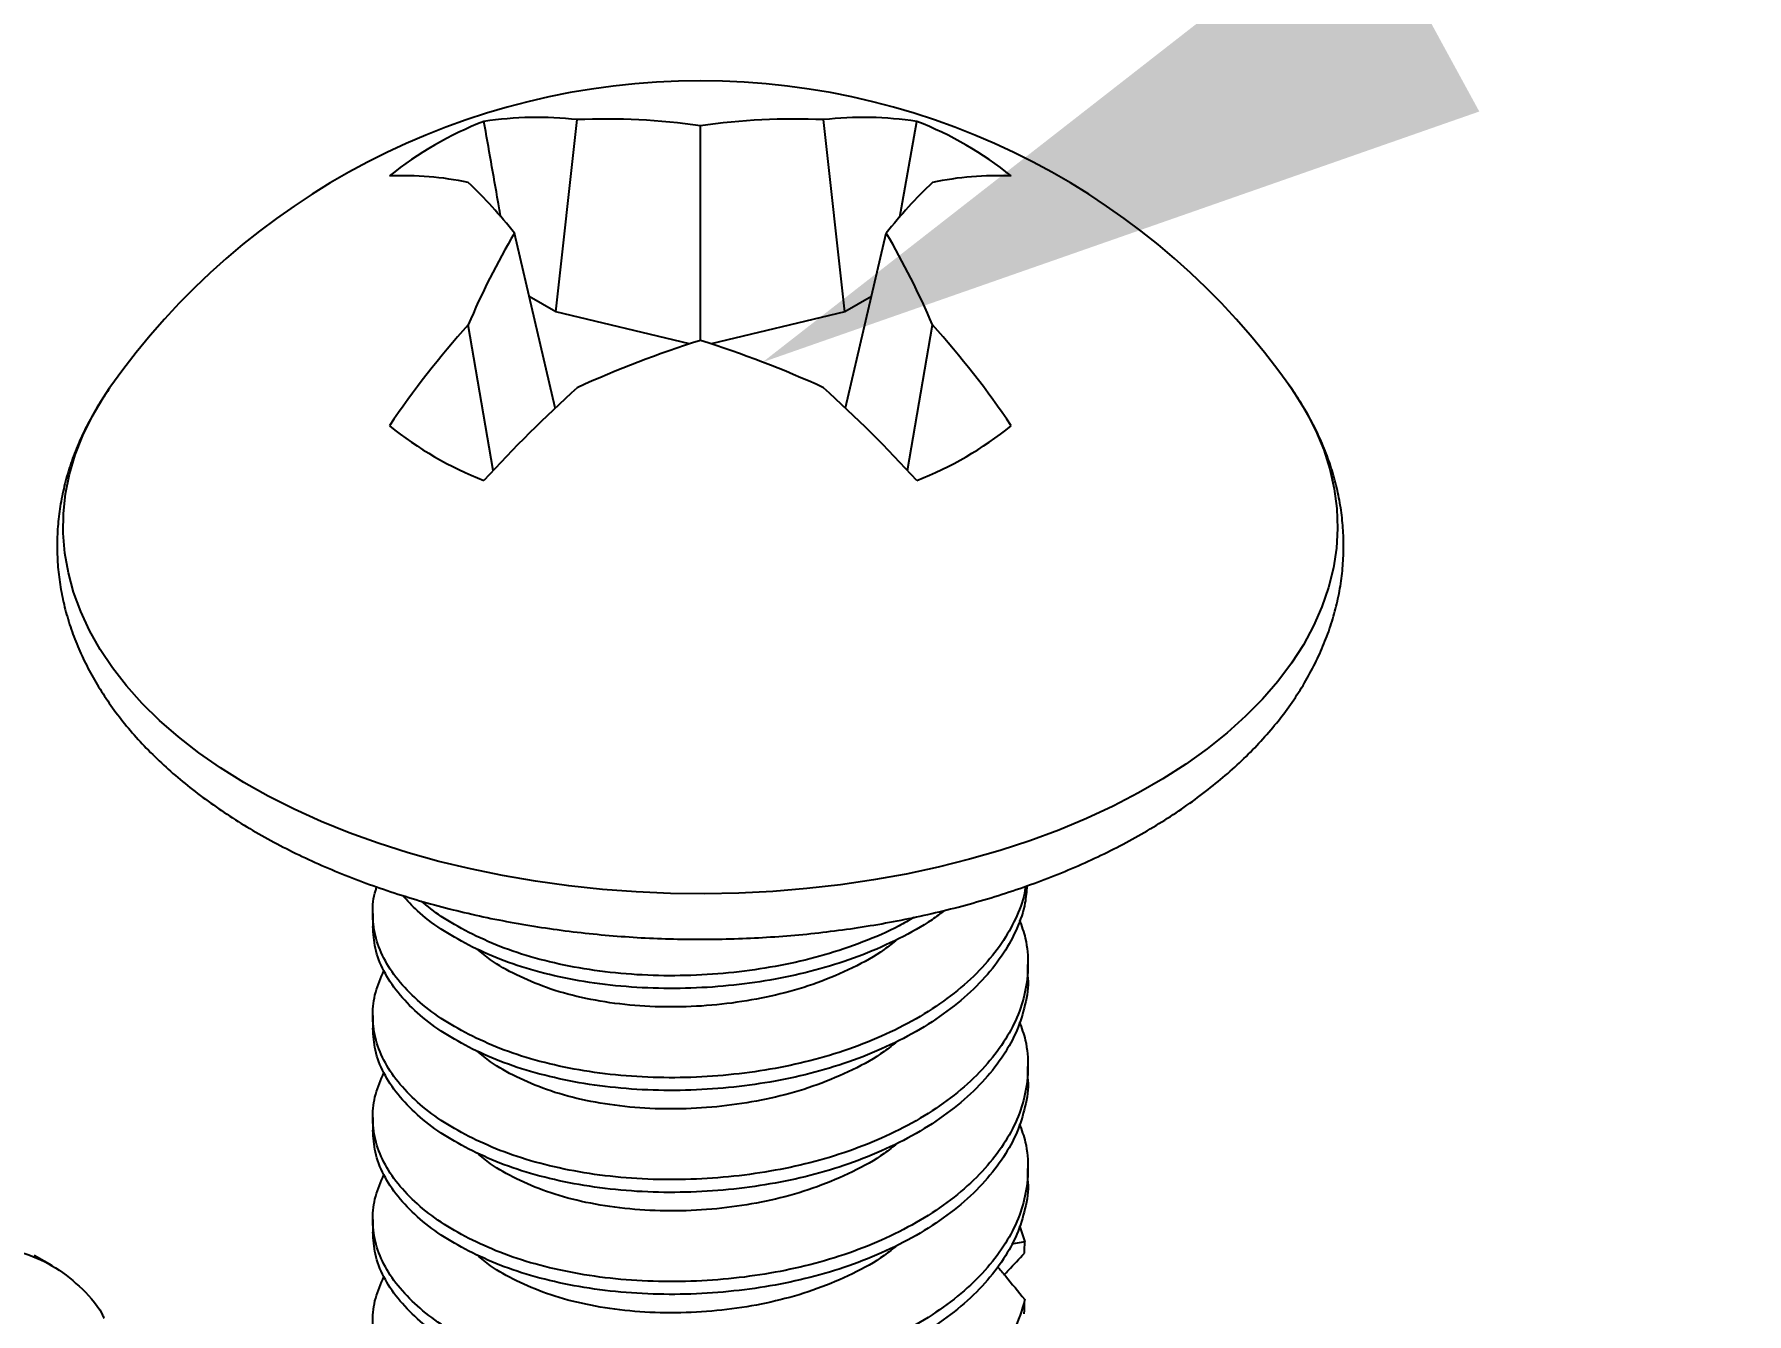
# Model space of a CAD drawing. Header units: inches. Extents: x -3.8 to 16.7, y -13 to 0.
# Drawn here: x 5.177 to 5.6056, y -2.6818 to -2.3616 of the extents above; entities that cross this region are included whole.
import ezdxf
from ezdxf import colors
from ezdxf.entities.mleader import LeaderData, LeaderLine
from ezdxf.math import Vec2, Vec3

# ---------------------------------------------------------------- set-up
doc = ezdxf.new("R2010")
doc.units = ezdxf.units.IN
doc.header["$LTSCALE"] = 0.5
doc.header["$MEASUREMENT"] = 0
doc.layers.add('FAB DWG', color=221, linetype='CONTINUOUS')
doc.layers.add('Hardware', color=242, linetype='CONTINUOUS')
doc.styles.get("Standard").update_dxf_attribs({"font": 'arial.ttf'})

msp = doc.modelspace()

# ---------------------------------------------------------------- linework, layer by layer
at = {"layer": 'Hardware', "linetype": 'Continuous', "lineweight": 25, "transparency": 16777216}
for p, q in [((5.307577704328992, -2.431126864007524), (5.312902661402177, -2.382994090538375)), ((5.379888438335215, -2.431126864007524), (5.37456348126203, -2.382994090538375)), ((5.34373307133211, -2.438245116119873), (5.34373307133211, -2.384523495632408)), ((5.393639173374879, -2.407405458249002), (5.397886532619722, -2.383436783752273)), ((5.30742958452565, -2.455133855244128), (5.297203741707719, -2.41138430587614)), ((5.380036558138556, -2.455133855244128), (5.390262400956487, -2.41138430587614)), ((5.307577704328992, -2.431126864007524), (5.30091993539412, -2.42728341581153)), ((5.386546207270086, -2.42728341581153), (5.379888438335215, -2.431126864007524)), ((5.291872209887487, -2.470796955668675), (5.285636669386079, -2.434330446309303)), ((5.340999130621242, -2.439118608822326), (5.307577704328992, -2.431126864007524)), ((5.379888438335215, -2.431126864007524), (5.346467012042979, -2.439118608822326)), ((5.39559393277672, -2.470796955668675), (5.401829473278127, -2.434330446309303)), ((5.261733071332102, -2.581680764668363), (5.261733071332102, -2.584870377214799)), ((5.425733071332104, -2.597628827400513), (5.425733071332104, -2.594439214854077)), ((5.261733071332102, -2.607197665039791), (5.261733071332102, -2.610387277586227)), ((5.425733071332104, -2.623145727771941), (5.425733071332104, -2.619956115225506)), ((5.261733071332102, -2.63271456541122), (5.261733071332102, -2.635904177957656)), ((5.425733071332104, -2.64866262814337), (5.425733071332104, -2.645473015596934)), ((5.261733071332102, -2.658231465782649), (5.261733071332102, -2.661421078329084)), ((5.423617171076245, -2.659832326835783), (5.424938545097319, -2.663835274525724)), ((5.424938545097362, -2.663835274525951), (5.421616736771028, -2.664396027907088)), ((5.181434531642218, -2.669787147206279), (5.177015114259802, -2.667236501721248))]:
    msp.add_line(p, q, dxfattribs=at)
at = {"layer": 'Hardware', "linetype": 'Continuous', "lineweight": 25, "transparency": 16777216, "flags": 128}
msp.add_lwpolyline([(5.491516574244386, -2.450059570028685), (5.492460719262155, -2.451435189699708), (5.495335391949652, -2.456091687329177), (5.497772955901269, -2.460830549091156), (5.499766382989094, -2.465638111620365), (5.501309925646794, -2.470500513469545), (5.50239913344133, -2.475403735075389), (5.503030865904634, -2.480333639180742), (5.503203301588513, -2.485276011595801), (5.502915943316211, -2.490216602181505), (5.502169619616041, -2.49514116593619), (5.50096648233243, -2.500035504067739), (5.499310000421616, -2.504885504932275), (5.497204949949776, -2.509677184721824), (5.494657400322353, -2.514396727783094), (5.491674696784415, -2.519030526451672), (5.488265439242383, -2.523565220286486), (5.484439457468326, -2.52798773459125), (5.480207782758143, -2.5322853181124), (5.475582616125479, -2.536445579804081), (5.470577293123043, -2.540456524554912), (5.465206245392807, -2.544306587772837), (5.4594849590558, -2.547984668728901), (5.453429930061574, -2.551480162563593), (5.447058616626236, -2.554782990863259), (5.440389388895738, -2.557883630718948), (5.433441475980118, -2.56077314218328), (5.426234910510942, -2.56344319404667), (5.418790470882016, -2.565886087858388), (5.411129621339938, -2.568094780123232), (5.403274450097143, -2.570062902609578), (5.395247605645778, -2.571784780710828), (5.387072231456344, -2.573255449806652), (5.378771899248974, -2.57447066957738), (5.370370541030169, -2.575426936229775), (5.361892380090524, -2.576121492599555), (5.35336186116281, -2.576552336100889), (5.344803579941384, -2.576718224500468), (5.336242212166525, -2.576618679499035), (5.327702442477801, -2.576253988110636), (5.319208893241949, -2.575625201834953), (5.310786053560136, -2.574734133625583), (5.302458208659615, -2.573583352662837), (5.294249369873071, -2.572176176946158), (5.286183205407767, -2.570516663727403), (5.278282972103966, -2.568609597812753), (5.2705714483794, -2.566460477766981), (5.263070868553299, -2.564075500059488), (5.25580285873896, -2.56146154119844), (5.248788374490175, -2.558626137903872), (5.242047640380889, -2.555577465377496), (5.235600091692504, -2.552324313731475), (5.229464318376998, -2.548876062644069), (5.223658011457204, -2.545242654315871), (5.218197912019079, -2.541434564803694), (5.213099762942747, -2.537462773815349), (5.208378263511776, -2.533338733052489), (5.20404702703128, -2.529074333192199), (5.200118541577254, -2.524681869603228), (5.196604133990263, -2.520174006895189), (5.193513937217162, -2.515563742403231), (5.190856861095185, -2.510864368713328), (5.188640566662656, -2.506089435336378), (5.186871444070135, -2.501252709641392), (5.185554594156059, -2.496368137160658), (5.184693813739628, -2.491449801381123), (5.184291584673588, -2.486511883138036), (5.184349066688469, -2.481568619727966), (5.184866094048758, -2.476634263859012), (5.185841176030721, -2.471723042556533), (5.187271501220593, -2.466849116142868), (5.189152945620563, -2.462026537409656), (5.191480084539378, -2.457269211099742), (5.19424620823311, -2.452590853816474), (5.19594956841982, -2.450059570028685)], dxfattribs=at)
at = {"layer": 'Hardware', "linetype": 'Continuous', "lineweight": 25, "transparency": 16777216}
for centre, radius, start, end in [((5.34373307133211, -2.553877416873604), 0.1806048422842947, 35.08802458936586, 144.9119754106342), ((5.3029129184402, -2.471292400921243), 0.08886161477778191, 83.5452149109679, 98.62957834222323), ((5.320089564934079, -2.54962845521618), 0.1667892774549586, 81.85048526030027, 92.4696238256894), ((5.367376577730127, -2.54962845521618), 0.1667892774549825, 87.5303761743106, 98.14951473969892), ((5.384553224224007, -2.471292400921214), 0.08886161477776598, 81.37042165777599, 96.45478508903294), ((5.321736950389365, -2.466457471671504), 0.08903105728137035, 111.173442829686, 128.8211806376158), ((5.365729192274856, -2.466457471671504), 0.08903105728137242, 51.17881936238651, 68.82655717031615), ((5.269420735117265, -2.47428138442757), 0.07726772588452027, 77.88545054528728, 92.59371699672771), ((5.206443901847123, -2.482761758490142), 0.1154646667737892, 38.18303735472498, 46.69660441258701), ((5.48102224081714, -2.482761758490199), 0.1154646667738641, 133.3033955874124, 141.8169626452687), ((5.418045407546941, -2.474281384427513), 0.07726772588448909, 87.40628300327147, 102.1145494547171), ((5.468241751642097, -2.511992523577106), 0.1984339041375575, 149.5350465010973, 156.9599144727181), ((5.219224391021612, -2.511992523577362), 0.1984339041381203, 23.04008552729096, 30.46495349889142), ((5.456654948851067, -2.587977211946168), 0.2299012407574944, 138.0627449580577, 146.0598015469739), ((5.230811193813352, -2.587977211946026), 0.2299012407572359, 33.94019845302019, 41.9372550419464), ((5.423931429241833, -2.693430054642533), 0.2674904287263921, 107.4466524786674, 114.5240816185417), ((5.263534713422544, -2.693430054642107), 0.2674904287259224, 65.47591838145244, 72.55334752134006), ((5.550920680615135, -2.712650494447956), 0.3544018763649614, 132.1910490927385, 137.5116310454313), ((5.136545462049327, -2.712650494447701), 0.354401876364601, 42.4883689545664, 47.80895090726445), ((5.321736950389393, -2.390252416610565), 0.08903105728143718, 231.1788193623923, 248.8265571703096), ((5.365729192274856, -2.390252416610622), 0.08903105728136741, 291.1734428296853, 308.8211806376151)]:
    msp.add_arc(centre, radius, start, end, dxfattribs=at)
for major_axis, ratio, start_param, end_param in [((0.06232070566724968, 0.5128954053009815), 0.1039059156838326, 5.429159608226191, 5.4363953300422), ((0.0551453630814942, 0.5797267698059017), 0.1046831666984588, 5.300658387541984, 5.308015040767113)]:
    msp.add_ellipse((5.34373307133211, -2.998721599066982), major_axis=major_axis, ratio=ratio, start_param=start_param, end_param=end_param, dxfattribs=at)
for points, knots in [([(5.293819555771677, -2.407436658601171), (5.293592859196139, -2.406163531685394), (5.292168297613429, -2.39816320045054), (5.290762063831863, -2.390163477003455), (5.289579610044484, -2.383436783752273)], [0, 0, 0, 0, 0.1591342756189497, 1, 1, 1, 1]), ([(5.195947451550779, -2.450125472400543), (5.195122792055457, -2.45131348863643), (5.193215587807728, -2.454061034289282), (5.190681932651216, -2.458515522053005), (5.188290621057362, -2.463431219320967), (5.186330424195333, -2.468413773873749), (5.184787681972296, -2.473440115607247), (5.183665879782183, -2.47849571061812), (5.182961835392433, -2.483565580756704), (5.182672868738692, -2.488636799330322), (5.182795709614069, -2.49369729013398), (5.183327195910024, -2.498735207913114), (5.184264229585551, -2.503739603000895), (5.185604125281671, -2.508700507773995), (5.187344967994179, -2.513608983652233), (5.189485187471462, -2.518455653480942), (5.192023024442875, -2.52323029143426), (5.194955869974081, -2.527921579543033), (5.198279593432417, -2.532517085016536), (5.201987991450366, -2.537003472478744), (5.206072468937208, -2.541366910084321), (5.210522005471532, -2.545593579948729), (5.215323385189294, -2.549670182234109), (5.220461605728303, -2.55358433745684), (5.225920354977802, -2.557324833967414), (5.231682456695864, -2.560881716458937), (5.237729945565746, -2.564246093429404), (5.244044595168418, -2.567410249792204), (5.250608096587484, -2.570367497608373), (5.257402446566701, -2.573112117080143), (5.264409588855997, -2.575639030101769), (5.271611349834274, -2.57794369157196), (5.278989407764342, -2.580022027811765), (5.286525267238446, -2.581870398508386), (5.29420024323629, -2.583485576523117), (5.30199545630802, -2.584864740263299), (5.30989183869346, -2.586005474171003), (5.317870150289323, -2.586905773830921), (5.325911002977477, -2.587564053064881), (5.333994891715932, -2.587979151096619), (5.342102230820657, -2.588150338431177), (5.350213359141691, -2.588077320832213), (5.358308536109107, -2.587760247752243), (5.366368069705047, -2.587199717752156), (5.374372397858579, -2.58639676742078), (5.382302176249695, -2.585352848018715), (5.390138236006678, -2.58406981607547), (5.397861618671485, -2.582549918066434), (5.405453605444862, -2.580795773121793), (5.412895738892416, -2.578810354988832), (5.420169835174562, -2.576596975094077), (5.427257984781107, -2.574159269399956), (5.434142539868546, -2.571501192869476), (5.440806086792918, -2.568627026754854), (5.447231403588034, -2.565541405554626), (5.453401404378425, -2.562249372102968), (5.459299076448104, -2.558756470420974), (5.464907158475199, -2.555069058578312), (5.47020822909333, -2.55119451763386), (5.475184880617661, -2.547141465896573), (5.479820083221327, -2.542919834543852), (5.484097373869588, -2.538541124925416), (5.488001190810266, -2.534018619301634), (5.491517418186959, -2.529367366115196), (5.494633976958241, -2.524603950675044), (5.497341344867522, -2.519746041683135), (5.499632876737138, -2.5148117668993), (5.501504831610688, -2.509819026477345), (5.502956086322499, -2.504784873164851), (5.503987596276446, -2.499725064331301), (5.504601714898968, -2.494653838293232), (5.504801505951349, -2.489583908202746), (5.50459015006949, -2.48452735290698), (5.503970878513442, -2.479495788743776), (5.502946564965612, -2.474500073536035), (5.501520361893867, -2.469549565654518), (5.49969164662707, -2.464654212994162), (5.497471131029513, -2.459819943311516), (5.494826135845642, -2.455070810692263), (5.492611065144956, -2.451521900662812), (5.491164974892783, -2.449605115219754), (5.490855698805078, -2.449195171302392)], [0, 0, 0, 0, 0.009774068527409861, 0.02260465697506384, 0.03532260856084976, 0.04792294798735282, 0.06040818054815097, 0.07278859978537582, 0.08508168561519588, 0.09731078607168175, 0.1095033482097695, 0.1216859640113928, 0.1338816020536938, 0.1461189147041176, 0.1584233417943536, 0.170815450401231, 0.1833096281125451, 0.1959132900532462, 0.2086267551441641, 0.2214438699961108, 0.234353314947782, 0.2473403655872891, 0.2603887783867148, 0.273482471989297, 0.2866067793612872, 0.2997491936487606, 0.3128996573707138, 0.3260487028377978, 0.3391912423735645, 0.3523241056202334, 0.3654454553026342, 0.3785544742176645, 0.3916511046095483, 0.4047358409681022, 0.4178095708595151, 0.430873455995693, 0.4439288455074457, 0.456977214170313, 0.4700201194762036, 0.4830591726009431, 0.4960960193268752, 0.5091323277820613, 0.5221696125272418, 0.5352091712487625, 0.5482526996863151, 0.5613018913136625, 0.574358427123737, 0.5874239597745025, 0.6005000890643962, 0.6135883250321191, 0.6266900339783996, 0.6398063614899829, 0.6529381251958304, 0.6660856687272286, 0.6792486676602109, 0.6924258789726623, 0.7056148292354132, 0.7188114456111688, 0.7320077929949492, 0.7451938728360953, 0.7583576278344873, 0.7714843255774274, 0.7845570562610482, 0.7975578034681589, 0.810469104054721, 0.8232761336811008, 0.8359688677870745, 0.8485438721733961, 0.8610053406141218, 0.8733651976970853, 0.8856423215643814, 0.8978611055785097, 0.910049625275261, 0.9222325322294491, 0.9344348252381453, 0.9466846185407097, 0.9590064304922263, 0.9714195895915418, 0.9839370243088439, 0.9965646028861714, 1, 1, 1, 1]), ([(5.285750315274811, -2.611926625663358), (5.283386653005763, -2.610617116914085), (5.278597172441977, -2.607963663929297), (5.272682821107566, -2.603347067968116), (5.267824057429749, -2.598292234341301), (5.264297303130107, -2.592868783626784), (5.262145548532459, -2.587226316112123), (5.261577203986505, -2.58152652536026), (5.261848757507821, -2.577422663204715), (5.262688203402917, -2.575292635176737), (5.262799736086905, -2.575009629750951)], [0, 0, 0, 0, 0.1350053280749643, 0.273560822666239, 0.414589258912651, 0.5568877542109306, 0.6991862495092103, 0.8402146857556239, 0.9787701803468999, 1, 1, 1, 1]), ([(5.425466972528085, -2.574726955414832), (5.425357702596941, -2.576161618501573), (5.425082911336361, -2.579769499223829), (5.423118199673681, -2.585420960402502), (5.419798379023845, -2.591661332561387), (5.41510459693626, -2.597726193835996), (5.409105153372877, -2.603506218550336), (5.401888829154856, -2.608836984385107), (5.393637582535007, -2.613569707161275), (5.384581142783603, -2.617586724531037), (5.374984834284419, -2.620815143301456), (5.365013334891557, -2.623238306593493), (5.354696221175175, -2.624916912264865), (5.344044705708981, -2.625871745625005), (5.333199998398385, -2.626036664295924), (5.322447388539544, -2.625377773986372), (5.312068789204588, -2.623904870593464), (5.302357200807677, -2.621652818758378), (5.293449552746452, -2.618763881218683), (5.288294427357755, -2.61632155402026), (5.285750315274811, -2.615116238209794)], [0, 0, 0, 0, 0.03635244782941339, 0.09141888220641059, 0.1464853165834066, 0.2029998050060153, 0.2605229653181894, 0.3185641616548078, 0.376605357991425, 0.4341285183035991, 0.4906430067262079, 0.5457094411032052, 0.6007758754802012, 0.6572903639028109, 0.7148135242149867, 0.7728547205516059, 0.8308959168882248, 0.8884190772004007, 0.944933565623011, 1, 1, 1, 1]), ([(5.425097331564075, -2.574854089478976), (5.42506501596273, -2.575179236399947), (5.424817132279983, -2.577673344905747), (5.423071794855915, -2.582227401520896), (5.419811170001992, -2.588472807778885), (5.415101064276811, -2.594536280866919), (5.409106116596661, -2.600316687917882), (5.401888569992948, -2.605647349799142), (5.393637651332625, -2.610380100465505), (5.384581124761823, -2.614397110452018), (5.374984838940264, -2.617625531150964), (5.365013333658851, -2.620048693942238), (5.354696221514956, -2.621727299747334), (5.344044705615133, -2.622682133070583), (5.333199998423979, -2.622847051751677), (5.322447388532652, -2.622188161439368), (5.312068789206421, -2.620715258047198), (5.302357200807194, -2.618463206211914), (5.293449552746566, -2.615574268672248), (5.288294427357798, -2.613131941473853), (5.285750315274811, -2.611926625663358)], [0, 0, 0, 0, 0.008493604591315455, 0.06515199772910056, 0.1218103908668844, 0.1799587009809408, 0.2391448434717, 0.2988639982968253, 0.3585831531219494, 0.4177692956127086, 0.475917605726765, 0.5325759988645502, 0.5892343920023341, 0.6473827021163915, 0.7065688446071525, 0.7662879994322784, 0.8260071542574043, 0.8851932967481653, 0.9433416068622233, 1, 1, 1, 1]), ([(5.285750315274811, -2.589599337838365), (5.283394285305661, -2.588287871377133), (5.278620270044357, -2.585630451487503), (5.273074651469472, -2.581415151925228), (5.270389359769098, -2.578432924238143), (5.269216107584413, -2.577129935386466)], [0, 0, 0, 0, 0.3542781191420367, 0.7178725099747771, 0.9999999999999999, 0.9999999999999999, 0.9999999999999999, 0.9999999999999999]), ([(5.285750315274811, -2.586409725291929), (5.283363871656064, -2.58510808387669), (5.278918739302071, -2.582683568869157), (5.275460232299935, -2.579845296241473), (5.273858482601824, -2.57853079772471)], [0, 0, 0, 0, 0.5368667181735688, 1, 1, 1, 1]), ([(5.404876806738372, -2.580884797786837), (5.403843780202578, -2.581674451013072), (5.400452697001612, -2.584266620427115), (5.393597887639601, -2.588032807677308), (5.384591540999111, -2.592075062996486), (5.374982147948614, -2.595296889498258), (5.365014046135542, -2.597721764561555), (5.35469602512859, -2.59939991312109), (5.344044759853844, -2.600354872532876), (5.33319998363514, -2.600519756486477), (5.322447392511592, -2.599860875616145), (5.312068788150526, -2.598387969690975), (5.302357201082458, -2.596135918525391), (5.2934495526803, -2.593246980813916), (5.288294427335899, -2.590804653637832), (5.285750315274811, -2.589599337838365)], [0, 0, 0, 0, 0.03597149605888531, 0.1180824807221212, 0.1994605988915074, 0.2794117471277794, 0.3573143307059213, 0.4352169142840628, 0.5151680625203352, 0.5965461806897213, 0.6786571653529573, 0.7607681500161931, 0.8421462681855795, 0.9220974164218515, 1, 1, 1, 1]), ([(5.397156711896429, -2.582645348570253), (5.395944450899634, -2.583364681465696), (5.392047312010888, -2.585677170449628), (5.384547752168061, -2.588857824373065), (5.374993460611279, -2.592114414034114), (5.365011050954038, -2.5945302623754), (5.354696850717445, -2.59621082143309), (5.3440445318397, -2.59716511613388), (5.333200045805938, -2.597330183163166), (5.322447375784535, -2.596671252516728), (5.312068792589386, -2.595198359944987), (5.302357199925311, -2.592946305248915), (5.293449552958876, -2.59005736844324), (5.288294427427957, -2.58761504114949), (5.285750315274811, -2.586409725291929)], [0, 0, 0, 0, 0.03999668513163367, 0.1285800974039382, 0.2156101945009995, 0.300410345123999, 0.3852104957469981, 0.4722405928440598, 0.5608240051163642, 0.6502051725619958, 0.7395863400076272, 0.828169752279932, 0.9151998493769933, 1, 1, 1, 1]), ([(5.423621999507603, -2.583266616626673), (5.424158869941849, -2.58479360267421), (5.42548019317843, -2.588551757375711), (5.425935855705475, -2.59464163165228), (5.425233889231265, -2.601311315107779), (5.423149823664474, -2.607750263734744), (5.41978966221825, -2.613988064833961), (5.415107004375727, -2.620053635095502), (5.409104496954384, -2.625833464539483), (5.401889005768709, -2.631164283466319), (5.39363753565074, -2.63589699199818), (5.384581155065092, -2.639914013138792), (5.374984831111547, -2.643142430924229), (5.365013335731618, -2.645565594472032), (5.354696220943623, -2.647244200075107), (5.34404470577293, -2.648199033454063), (5.333199998380948, -2.648363952119809), (5.322447388544234, -2.647705061811678), (5.312068789203352, -2.6462321584184), (5.302357200808004, -2.643980106583399), (5.293449552746367, -2.641091169043676), (5.288294427357741, -2.638648841845281), (5.285750315274811, -2.637443526034787)], [0, 0, 0, 0, 0.03524288699129317, 0.08673833114074306, 0.1373307997465613, 0.186626952471498, 0.2359231051964337, 0.286515573802252, 0.3380110179517008, 0.3899702143536234, 0.4419294107555449, 0.4934248549049938, 0.5440173235108122, 0.5933134762357489, 0.6426096289606844, 0.6932020975665037, 0.7446975417159543, 0.7966567381178774, 0.8486159345198006, 0.900111378669251, 0.9507038472750707, 1, 1, 1, 1]), ([(5.285750315274811, -2.615116238209794), (5.283386580364152, -2.61380673379773), (5.27859695260689, -2.61115328960139), (5.272683734250364, -2.60653662599367), (5.267820554589491, -2.601482056031301), (5.264310502950849, -2.596057608053485), (5.262121705000453, -2.590483082403182), (5.261876750704815, -2.586713103218983), (5.261756964238941, -2.584869524678112)], [0, 0, 0, 0, 0.1616120191767641, 0.3274738675069085, 0.4962960219219443, 0.666638537131423, 0.8369810523409014, 1, 1, 1, 1]), ([(5.392950912195062, -2.588180468024291), (5.39191260091215, -2.589024315110834), (5.388677581297429, -2.591653451403289), (5.381967980440351, -2.595343991517581), (5.373219121825656, -2.599110805703077), (5.363855063306261, -2.601927061975431), (5.35408316901605, -2.603851991432322), (5.343957761580526, -2.604963500617629), (5.333631414809474, -2.605178331407387), (5.323469261195626, -2.604459496795897), (5.313888363183139, -2.602809688565145), (5.305126558552658, -2.600383071144364), (5.300158412573154, -2.598148786571755), (5.29771071440949, -2.597048002845213)], [0, 0, 0, 0, 0.04605928059161405, 0.1435048223081354, 0.2396996550554175, 0.3334877621119751, 0.4255216352364035, 0.5202311166594292, 0.6169777982311111, 0.7145643362818461, 0.8117291150172077, 0.9072430034576172, 1, 1, 1, 1]), ([(5.29771071440949, -2.597048002845213), (5.295428369912585, -2.595841643797911), (5.291686075110476, -2.593863611472727), (5.288963263950862, -2.591486654716249), (5.28790103630881, -2.590559352372225)], [0, 0, 0, 0, 0.609878328032151, 1, 1, 1, 1]), ([(5.285750315274811, -2.637443526034787), (5.283386678636404, -2.636134019123347), (5.278597250007891, -2.633480569862513), (5.272682498917135, -2.628863945237242), (5.267825293360829, -2.623809223333751), (5.264292645747105, -2.618385350045884), (5.262162858996163, -2.61274445771059), (5.261513717098126, -2.607038873476824), (5.262180335379838, -2.601412322870772), (5.263746560245053, -2.597783391581089), (5.264517700055052, -2.595996666413214)], [0, 0, 0, 0, 0.1212819310869749, 0.2457531514925078, 0.3724459371034815, 0.5002796792722545, 0.6281134214410278, 0.7548062070520027, 0.8792774274575373, 1, 1, 1, 1]), ([(5.425709178425279, -2.597629679937199), (5.425717109602175, -2.597707733626692), (5.425951722287394, -2.600016645142546), (5.425125365875573, -2.604503304697573), (5.423178556700805, -2.610939246926563), (5.419781742272477, -2.617177850855057), (5.41510919173551, -2.623243199731064), (5.409103900543386, -2.629023090149417), (5.40188916623714, -2.634353892497927), (5.393637493052466, -2.639086605477672), (5.384581166223867, -2.643103625440801), (5.374984828228719, -2.646332043533789), (5.365013336494883, -2.648755207001756), (5.354696220733231, -2.650433812626147), (5.344044705831038, -2.651388645999219), (5.333199998365103, -2.651553564666585), (5.322447388548497, -2.650894674358), (5.312068789202215, -2.649421770964835), (5.302357200808302, -2.647169719129806), (5.293449552746296, -2.644280781590112), (5.288294427357712, -2.641838454391689), (5.285750315274811, -2.640633138581222)], [0, 0, 0, 0, 0.001934511085773438, 0.05722490444862616, 0.1110986083920539, 0.1649723123354805, 0.2202627056983332, 0.2765399232739627, 0.3333239562940403, 0.3901079893141166, 0.4463852068897462, 0.501675600252599, 0.5555493041960268, 0.6094230081394533, 0.6647134015023071, 0.7209906190779384, 0.7777746520980167, 0.8345586851180947, 0.8908359026937259, 0.9461262960565803, 1, 1, 1, 1]), ([(5.423621999507603, -2.608783516998102), (5.424158869941849, -2.610310503045639), (5.42548019317843, -2.61406865774714), (5.425935855705475, -2.620158532023709), (5.425233889231265, -2.626828215479208), (5.423149823664474, -2.633267164106172), (5.41978966221825, -2.63950496520539), (5.415107004375727, -2.645570535466931), (5.409104496954384, -2.651350364910911), (5.401889005768709, -2.656681183837748), (5.39363753565074, -2.661413892369609), (5.384581155065092, -2.665430913510221), (5.374984831111547, -2.668659331295657), (5.365013335731618, -2.671082494843461), (5.354696220943623, -2.672761100446536), (5.34404470577293, -2.673715933825491), (5.333199998380948, -2.673880852491237), (5.322447388544234, -2.673221962183106), (5.312068789203352, -2.671749058789828), (5.302357200808004, -2.669497006954828), (5.293449552746367, -2.666608069415105), (5.288294427357741, -2.66416574221671), (5.285750315274811, -2.662960426406244)], [0, 0, 0, 0, 0.03524288699129317, 0.08673833114074309, 0.1373307997465614, 0.1866269524714981, 0.2359231051964337, 0.286515573802252, 0.3380110179517009, 0.3899702143536235, 0.441929410755545, 0.4934248549049939, 0.5440173235108122, 0.593313476235749, 0.6426096289606846, 0.6932020975665039, 0.7446975417159543, 0.7966567381178774, 0.8486159345198006, 0.900111378669251, 0.9507038472750707, 1, 1, 1, 1]), ([(5.285750315274811, -2.640633138581222), (5.283386580364152, -2.639323634169159), (5.27859695260689, -2.636670189972818), (5.272683734250364, -2.632053526365098), (5.267820554589491, -2.62699895640273), (5.264310502950849, -2.621574508424914), (5.262121705000453, -2.615999982774639), (5.261876750704815, -2.612230003590412), (5.261756964238941, -2.610386425049541)], [0, 0, 0, 0, 0.1616120191767687, 0.3274738675069124, 0.4962960219219474, 0.6666385371314252, 0.8369810523409031, 1, 1, 1, 1]), ([(5.392950912195062, -2.613697368395719), (5.39191260091215, -2.614541215482262), (5.388677581297429, -2.617170351774718), (5.381967980440351, -2.620860891889009), (5.373219121825656, -2.624627706074506), (5.363855063306261, -2.62744396234686), (5.35408316901605, -2.62936889180375), (5.343957761580526, -2.630480400989057), (5.333631414809474, -2.630695231778816), (5.323469261195626, -2.629976397167326), (5.313888363183139, -2.628326588936574), (5.305126558552658, -2.625899971515793), (5.300158412573154, -2.623665686943212), (5.29771071440949, -2.622564903216642)], [0, 0, 0, 0, 0.04605928059161407, 0.1435048223081354, 0.2396996550554175, 0.3334877621119751, 0.4255216352364035, 0.5202311166594292, 0.616977798231112, 0.7145643362818478, 0.8117291150172101, 0.9072430034576205, 1, 1, 1, 1]), ([(5.29771071440949, -2.622564903216642), (5.295428369912585, -2.62135854416934), (5.291686075110476, -2.619380511844156), (5.288963263950862, -2.617003555087678), (5.28790103630881, -2.616076252743653)], [0, 0, 0, 0, 0.6098783280321681, 1, 1, 1, 1]), ([(5.285750315274811, -2.662960426406244), (5.283386678636404, -2.661650919494775), (5.278597250007891, -2.658997470233942), (5.272682498917135, -2.654380845608671), (5.267825293360829, -2.64932612370518), (5.264292645747105, -2.643902250417312), (5.262162858996163, -2.638261358082019), (5.261513717098126, -2.632555773848253), (5.262180335379838, -2.6269292232422), (5.263746560245053, -2.623300291952518), (5.264517700055052, -2.621513566784643)], [0, 0, 0, 0, 0.1212819310869749, 0.2457531514925078, 0.3724459371034813, 0.5002796792722546, 0.6281134214410278, 0.7548062070520027, 0.8792774274575375, 1, 1, 1, 1]), ([(5.425709178425279, -2.623146580308628), (5.425717109602175, -2.62322463399812), (5.425951722287394, -2.625533545513974), (5.425125365875573, -2.630020205069002), (5.423178556700805, -2.636456147297991), (5.419781742272477, -2.642694751226486), (5.41510919173551, -2.648760100102493), (5.409103900543386, -2.654539990520846), (5.40188916623714, -2.659870792869356), (5.393637493052466, -2.664603505849101), (5.384581166223867, -2.66862052581223), (5.374984828228719, -2.671848943905218), (5.365013336494883, -2.674272107373184), (5.354696220733231, -2.675950712997576), (5.344044705831038, -2.676905546370648), (5.333199998365103, -2.677070465038014), (5.322447388548497, -2.676411574729428), (5.312068789202215, -2.674938671336264), (5.302357200808302, -2.672686619501235), (5.293449552746296, -2.669797681961541), (5.288294427357712, -2.667355354763146), (5.285750315274811, -2.666150038952651)], [0, 0, 0, 0, 0.001934511085772818, 0.05722490444862563, 0.1110986083920534, 0.1649723123354799, 0.2202627056983328, 0.2765399232739623, 0.3333239562940399, 0.3901079893141163, 0.4463852068897459, 0.5016756002525987, 0.5555493041960265, 0.609423008139453, 0.664713401502307, 0.7209906190779383, 0.7777746520980164, 0.8345586851180946, 0.8908359026937259, 0.9461262960565803, 1, 1, 1, 1]), ([(5.285750315274811, -2.666150038952651), (5.283386580364152, -2.664840534540588), (5.27859695260689, -2.662187090344247), (5.272683734250364, -2.657570426736527), (5.267820554589491, -2.652515856774158), (5.264310502950849, -2.647091408796342), (5.262121705000453, -2.641516883146068), (5.261876750704815, -2.63774690396184), (5.261756964238941, -2.635903325420969)], [0, 0, 0, 0, 0.1616120191767644, 0.327473867506909, 0.4962960219219451, 0.6666385371314242, 0.8369810523409028, 1, 1, 1, 1]), ([(5.423621999507603, -2.634300417369531), (5.424158869941849, -2.635827403417068), (5.42548019317843, -2.639585558118569), (5.425935855705475, -2.645675432395137), (5.425233889231265, -2.652345115850636), (5.423149823664474, -2.658784064477601), (5.41978966221825, -2.665021865576819), (5.415107004375727, -2.671087435838359), (5.409104496954384, -2.67686726528234), (5.401889005768709, -2.682198084209176), (5.39363753565074, -2.686930792741038), (5.384581155065092, -2.69094781388165), (5.374984831111547, -2.694176231667086), (5.365013335731618, -2.696599395214889), (5.354696220943623, -2.698278000817965), (5.34404470577293, -2.699232834196948), (5.333199998380948, -2.699397752862666), (5.322447388544234, -2.698738862554535), (5.312068789203352, -2.697265959161257), (5.302357200808004, -2.695013907326256), (5.293449552746381, -2.692124969786533), (5.288294427357741, -2.689682642588139), (5.285750315274811, -2.688477326777672)], [0, 0, 0, 0, 0.03524288699129315, 0.0867383311407431, 0.1373307997465614, 0.1866269524714981, 0.2359231051964337, 0.2865155738022521, 0.3380110179517009, 0.3899702143536234, 0.4419294107555449, 0.4934248549049938, 0.5440173235108122, 0.593313476235749, 0.6426096289606845, 0.6932020975665039, 0.7446975417159543, 0.7966567381178774, 0.8486159345198004, 0.900111378669251, 0.9507038472750707, 1, 1, 1, 1]), ([(5.392950912195062, -2.639214268767148), (5.39191260091215, -2.640058115853691), (5.388677581297429, -2.642687252146146), (5.381967980440351, -2.646377792260438), (5.373219121825656, -2.650144606445934), (5.363855063306261, -2.652960862718288), (5.35408316901605, -2.654885792175179), (5.343957761580526, -2.655997301360486), (5.333631414809474, -2.656212132150245), (5.323469261195626, -2.655493297538754), (5.313888363183139, -2.653843489308002), (5.305126558552658, -2.651416871887221), (5.300158412573154, -2.649182587314641), (5.29771071440949, -2.64808180358807)], [0, 0, 0, 0, 0.04605928059161407, 0.1435048223081354, 0.2396996550554175, 0.3334877621119752, 0.4255216352364035, 0.5202311166594292, 0.616977798231112, 0.7145643362818478, 0.81172911501721, 0.9072430034576205, 1, 1, 1, 1]), ([(5.29771071440949, -2.64808180358807), (5.295428369912585, -2.646875444540768), (5.291686075110476, -2.644897412215585), (5.288963263950862, -2.642520455459106), (5.28790103630881, -2.641593153115082)], [0, 0, 0, 0, 0.6098783280321647, 1, 1, 1, 1]), ([(5.285750315274811, -2.688477326777672), (5.283386678636404, -2.687167819866204), (5.278597250007891, -2.68451437060537), (5.272682498917135, -2.679897745980099), (5.267825293360829, -2.674843024076608), (5.264292645747105, -2.669419150788741), (5.262162858996163, -2.663778258453448), (5.261513717098126, -2.658072674219682), (5.262180335379838, -2.652446123613629), (5.263746560245053, -2.648817192323946), (5.264517700055052, -2.647030467156071)], [0, 0, 0, 0, 0.121281931086969, 0.245753151492503, 0.3724459371034779, 0.5002796792722525, 0.6281134214410269, 0.7548062070520027, 0.8792774274575372, 1, 1, 1, 1]), ([(5.425709178425279, -2.648663480680057), (5.425717109602246, -2.648741534369577), (5.425951722289312, -2.651050445886085), (5.425125365562366, -2.655537105326999), (5.423178557772019, -2.661973048057405), (5.419781738244495, -2.668211650138971), (5.41510920732189, -2.674277006119382), (5.409103841044185, -2.680056869341399), (5.401768760604895, -2.685476910223542), (5.393217086406423, -2.690349821739687), (5.383654701644659, -2.694511207057786), (5.373519751011202, -2.697783766906156), (5.362978633089043, -2.700230501185928), (5.355748138068279, -2.701170320446607), (5.352113634746559, -2.701642732945999)], [0, 0, 0, 0, 0.003104268955560941, 0.09182759182475514, 0.1782775831960138, 0.2647275745672705, 0.3534508974364648, 0.4437577562134384, 0.5348778909969285, 0.6305551705891981, 0.725291811318603, 0.8182018669794592, 0.908616779840222, 1, 1, 1, 1]), ([(5.285750315274811, -2.69166693932408), (5.283386580364152, -2.690357434912016), (5.27859695260689, -2.687703990715676), (5.272683734250364, -2.683087327107955), (5.267820554589491, -2.678032757145587), (5.264310502950849, -2.672608309167771), (5.262121705000453, -2.667033783517496), (5.261876750704815, -2.663263804333297), (5.261756964238941, -2.661420225792398)], [0, 0, 0, 0, 0.1616120191767689, 0.3274738675069129, 0.4962960219219483, 0.6666385371314265, 0.8369810523409048, 1, 1, 1, 1]), ([(5.091348286175727, -2.902444338894355), (5.088652639571317, -2.901940137812119), (5.082502983336624, -2.900789889361903), (5.073970047477609, -2.896767676752148), (5.065659224414418, -2.890816378241453), (5.058462290015756, -2.882979198295146), (5.052518203177197, -2.873423543905432), (5.04800574865612, -2.862354283004152), (5.045018138412404, -2.850081416394914), (5.043574047176564, -2.836855672376572), (5.043612080865051, -2.822774590852674), (5.045110107203673, -2.807912665439119), (5.04809911226846, -2.79251469781326), (5.052517796522274, -2.776975522532041), (5.058230921981224, -2.761697286481734), (5.06511490434597, -2.746940029590718), (5.073046933017151, -2.732788292396123), (5.081931803770525, -2.719342564870516), (5.091655113254383, -2.706868192653957), (5.101970615947637, -2.69570318200013), (5.112601435855254, -2.686117833949339), (5.123369156758363, -2.678235899684807), (5.134136827347204, -2.672065780439738), (5.144767801298533, -2.6676606107265), (5.15508273225038, -2.665160221767138), (5.164808170120741, -2.664649611758733), (5.173685211241615, -2.666129454483269), (5.181645921536823, -2.669468878921634), (5.188422622844451, -2.67478202283425), (5.192717536865247, -2.679334276529545), (5.194323448133551, -2.68256324802914), (5.194490548157566, -2.682899232479684)], [0, 0, 0, 0, 0.02760865656306005, 0.06298442336126074, 0.09836019015946097, 0.1343549726877933, 0.170667508508335, 0.2069800443288768, 0.2429748268572091, 0.2783505936554094, 0.31372636045361, 0.3497211429819423, 0.386033678802484, 0.4223462146230257, 0.458340997151358, 0.4937167639495582, 0.5290925307477584, 0.5650873132760907, 0.6013998490966325, 0.6377123849171741, 0.6737071674455065, 0.709082934243707, 0.7444587010419073, 0.7804534835702396, 0.8167660193907812, 0.8530785552113229, 0.8890733377396554, 0.9244491045378559, 0.9598248713360561, 0.9958196538643884, 1, 1, 1, 1]), ([(5.392950912195062, -2.664731169138577), (5.39191260091215, -2.665575016225119), (5.388677581297429, -2.668204152517575), (5.381967980440351, -2.671894692631867), (5.373219121825656, -2.675661506817363), (5.363855063306261, -2.678477763089717), (5.35408316901605, -2.680402692546608), (5.343957761580526, -2.681514201731915), (5.333631414809474, -2.681729032521673), (5.323469261195626, -2.681010197910183), (5.313888363183139, -2.679360389679431), (5.305126558552658, -2.67693377225865), (5.300158412573154, -2.67469948768607), (5.29771071440949, -2.673598703959499)], [0, 0, 0, 0, 0.04605928059161487, 0.1435048223081361, 0.2396996550554182, 0.3334877621119757, 0.4255216352364041, 0.5202311166594296, 0.6169777982311114, 0.7145643362818463, 0.8117291150172078, 0.9072430034576173, 1, 1, 1, 1]), ([(5.29771071440949, -2.673598703959499), (5.295428369912585, -2.672392344912225), (5.291686075110476, -2.670414312587013), (5.288963263950862, -2.668037355830535), (5.28790103630881, -2.66711005348651)], [0, 0, 0, 0, 0.609878328032161, 1, 1, 1, 1]), ([(5.41814479265156, -2.670018000949483), (5.418788986047076, -2.67078803161229), (5.421061881405549, -2.673504916218093), (5.423302563663981, -2.676273769703556), (5.42490818249685, -2.678257863291549)], [0, 0, 0, 0, 0.2834241326169383, 1, 1, 1, 1]), ([(5.41981953187036, -2.672026191648229), (5.420164429573902, -2.671660891951518), (5.421846823270428, -2.669878978355626), (5.423522148210054, -2.668083055482526), (5.424854024570692, -2.666655304266243)], [0, 0, 0, 0, 0.2050041582138214, 1, 1, 1, 1]), ([(5.285750315274811, -2.713994227149101), (5.283386678636404, -2.712684720237633), (5.278597250007891, -2.710031270976799), (5.272682498917135, -2.705414646351528), (5.267825293360829, -2.700359924448037), (5.264292645747105, -2.69493605116017), (5.262162858996163, -2.689295158824876), (5.261513717098126, -2.68358957459111), (5.262180335379838, -2.677963023985086), (5.263746560245053, -2.674334092695375), (5.264517700055052, -2.6725473675275)], [0, 0, 0, 0, 0.1212819310869802, 0.2457531514925126, 0.3724459371034858, 0.5002796792722584, 0.6281134214410308, 0.7548062070520032, 0.8792774274575379, 1, 1, 1, 1]), ([(5.42490818249685, -2.678257863291549), (5.424299110303323, -2.68092331267502), (5.423379326645701, -2.683474602578855), (5.420907787871684, -2.688523715484536), (5.419334173428041, -2.691050146727946), (5.413591275214188, -2.698482658042508), (5.408372187985776, -2.703235374102235), (5.395763836753218, -2.711533700184788), (5.388391699352994, -2.715067782446596), (5.376675073604645, -2.719115862635022), (5.372663108275205, -2.720260469526238), (5.364593041845495, -2.722135177095169), (5.360526086463324, -2.722875457588316), (5.356282256965699, -2.723458637025516)], [0, 0, 0, 0, 0.1250000000000001, 0.1250000000000001, 0.2500000000000002, 0.2500000000000002, 0.5000000000000001, 0.5000000000000001, 0.7500000000000002, 0.7500000000000002, 0.8750000000000002, 0.8750000000000002, 1, 1, 1, 1])]:
    msp.add_open_spline(points, degree=3, knots=knots, dxfattribs=at)

# ---------------------------------------------------------------- leaders
at = {"layer": 'FAB DWG', "ltscale": 0.5, "transparency": 16777216}
ml = msp.add_multileader_mtext('Standard', dxfattribs=at)
ml.set_content('HW83238', color=256)
ml.set_leader_properties()
ml.build(insert=Vec2(0, 0))
ml.multileader.update_dxf_attribs({"dogleg_length": 0.36, "arrow_head_size": 0.1875})
ctx = ml.context
ctx.base_point, ctx.char_height, ctx.arrow_head_size, ctx.landing_gap_size, ctx.plane_origin = Vec3(7.608693791242517, -1.462180898302904), 0.1875, 0.1875, 0.09, Vec3(-1.162012839433885, -6.138222812525669)
notes = []
notes.append((ctx, [(0, (1, 1, 0), (7.158693791242513, -1.462180898302904), (1, 0), 0.4500000000000034, [(0, [(5.359330928999498, -2.443681752263274)], 0, [])])]))
ctx.mtext.insert, ctx.mtext.width, ctx.mtext.flow_direction = Vec3(7.698693791242476, -1.366768210717638), 7.62218320050679, 5
for ctx, leaders in notes:
    for number, flags, end, landing, length, lines in leaders:
        leader = LeaderData()
        leader.index, (leader.has_last_leader_line, leader.has_dogleg_vector, leader.attachment_direction) = number, flags
        leader.last_leader_point, leader.dogleg_vector, leader.dogleg_length = Vec3(end), Vec3(landing), length
        for number, points, colour, breaks in lines:
            line = LeaderLine()
            line.index, line.vertices, line.color, line.breaks = number, Vec3.list(points), colors.encode_raw_color(colour), breaks
            leader.lines.append(line)
        ctx.leaders.append(leader)

doc.saveas('drawing.dxf')
